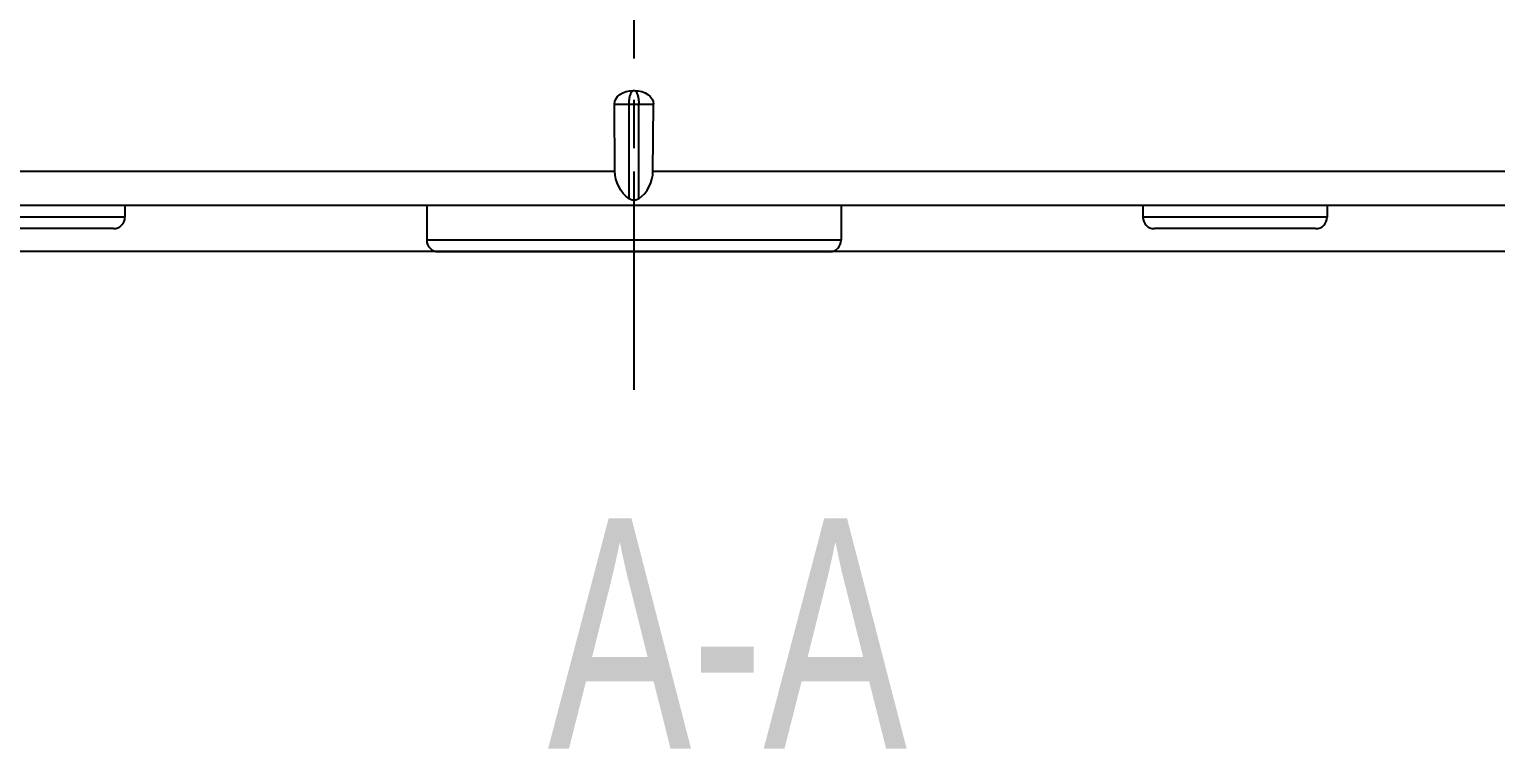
# Model space of a CAD drawing. Header units: millimetres. Extents: x 0 to 594, y 0 to 420.
# Drawn here: x 202.75 to 234.58, y 273.43 to 289.04 of the extents above; entities that cross this region are included whole.
import ezdxf

# ---------------------------------------------------------------- set-up
doc = ezdxf.new("R2010")
doc.units = ezdxf.units.MM
doc.header["$LTSCALE"] = 32.67
doc.linetypes.add('CENTER', pattern=[0.6, 0.375, -0.075, 0.075, -0.075])
doc.layers.get('0').update_dxf_attribs({"linetype": 'CONTINUOUS'})
for name, color, linetype in [('KASTEN_ABOX_250-5201_DXF_AXIS', 7, 'CONTINUOUS'), ('KASTEN_ABOX_DXF_CONTINUOUS_LINE', 7, 'CONTINUOUS'), ('M-490-925-01-5184_DXF_AXIS', 7, 'CONTINUOUS'), ('M-490-925-01-6274_DXF_DIMENSION', 7, 'CONTINUOUS'), ('M-490-925-01-6274_DXF_TEXT', 7, 'CONTINUOUS')]:
    doc.layers.add(name, color=color, linetype=linetype)
doc.styles.get("Standard").update_dxf_attribs({"font": 'txt', "width": 0.7})
doc.dimstyles.new('DIMSTYLE_2', dxfattribs={"dimtxt": 2.5, "dimasz": 3.5, "dimexe": 1.5, "dimexo": 0, "dimtad": 1, "dimdec": 3, "dimlfac": 2, "dimdsep": 46, "dimtxsty": 'Standard', "dimblk": '_FILLED', "dimblk1": '_FILLED', "dimblk2": '_FILLED', "dimcen": 0.09, "dimclrt": 5, "dimadec": 3, "dimazin": 2, "dimtp": 0.3, "dimtm": 0.3, "dimtfac": 1, "dimtdec": 3, "dimtofl": 0, "dimtmove": 0, "dimatfit": 3, "dimldrblk": '_FILLED', "dimfxl": 1, "dimtolj": 1, "dimarcsym": 0})
doc.dimstyles.new('DIMSTYLE_5', dxfattribs={"dimtxt": 2.5, "dimasz": 3.5, "dimexe": 1.5, "dimexo": 0, "dimtad": 1, "dimdec": 1, "dimlfac": 2, "dimdsep": 46, "dimtxsty": 'Standard', "dimblk": '_FILLED', "dimblk1": '_FILLED', "dimblk2": '_FILLED', "dimcen": 0.09, "dimclrt": 5, "dimadec": 3, "dimazin": 2, "dimtp": 0.3, "dimtm": 0.3, "dimtfac": 1, "dimtdec": 1, "dimtofl": 0, "dimtmove": 0, "dimatfit": 3, "dimldrblk": '_FILLED', "dimfxl": 1, "dimtolj": 1, "dimarcsym": 0})

# ---------------------------------------------------------------- blocks, each defined once
blk = doc.blocks.new('_FILLED')
at = {"color": 0, "linetype": 'ByBlock'}
blk.add_solid([(0, 0), (-1, 0.125), (-1, -0.125)], dxfattribs=at)
blk = doc.blocks.new('*D22')
at = {"layer": 'M-490-925-01-6274_DXF_DIMENSION', "color": 2, "linetype": 'Continuous', "transparency": 16777216}
for p, q in [((213.019, 339.568), (126.868, 339.568)), ((128.368, 339.568), (128.368, 311.893)), ((128.368, 284.218), (128.368, 311.893)), ((267.124, 284.218), (126.868, 284.218))]:
    blk.add_line(p, q, dxfattribs=at)
at = {"layer": 'M-490-925-01-6274_DXF_DIMENSION', "color": 2, "linetype": 'Continuous', "transparency": 16777216, "xscale": 3.5, "yscale": 3.5, "zscale": 3.5}
for p, rotation in [((128.368, 339.568), 90), ((128.368, 284.218), 270)]:
    blk.add_blockref('_FILLED', p, dxfattribs=dict(at, rotation=rotation))
at = {"layer": 'M-490-925-01-6274_DXF_DIMENSION', "color": 5, "linetype": 'Continuous', "transparency": 16777216, "insert": (125.243, 311.893), "char_height": 2.5, "width": 12.32143, "attachment_point": 2, "rotation": 90, "line_spacing_factor": 0.9}
blk.add_mtext('110.7', dxfattribs=at)
blk = doc.blocks.new('*D23')
at = {"layer": 'M-490-925-01-6274_DXF_DIMENSION', "color": 2, "linetype": 'Continuous', "transparency": 16777216}
for p, q in [((219.025, 341.563), (121.868, 341.563)), ((123.368, 341.563), (123.368, 312.89)), ((123.368, 284.218), (123.368, 312.89)), ((267.124, 284.218), (121.868, 284.218))]:
    blk.add_line(p, q, dxfattribs=at)
at = {"layer": 'M-490-925-01-6274_DXF_DIMENSION', "color": 2, "linetype": 'Continuous', "transparency": 16777216, "xscale": 3.5, "yscale": 3.5, "zscale": 3.5}
for p, rotation in [((123.368, 341.563), 90), ((123.368, 284.218), 270)]:
    blk.add_blockref('_FILLED', p, dxfattribs=dict(at, rotation=rotation))
at = {"layer": 'M-490-925-01-6274_DXF_DIMENSION', "color": 5, "linetype": 'Continuous', "transparency": 16777216, "insert": (120.243, 312.89), "char_height": 2.5, "width": 12.32143, "attachment_point": 2, "rotation": 90, "line_spacing_factor": 0.9}
blk.add_mtext('114.7', dxfattribs=at)

msp = doc.modelspace()

# ---------------------------------------------------------------- linework, layer by layer
at = {"layer": 'KASTEN_ABOX_250-5201_DXF_AXIS', "color": 7, "linetype": 'CENTER'}
msp.add_line((215.87414, 302.21786), (215.87414, 286.46786), dxfattribs=at)
at = {"layer": 'KASTEN_ABOX_DXF_CONTINUOUS_LINE', "color": 7, "linetype": 'Continuous'}
for p, q in [((215.87003, 287.71817), (215.87414, 287.71827)), ((215.87414, 287.71827), (215.87825, 287.71817)), ((215.46237, 285.96131), (215.44965, 287.41786)), ((216.28592, 285.96131), (216.29863, 287.41786)), ((257.61245, 285.21786), (174.13584, 285.21786)), ((204.82414, 285.21786), (204.82414, 284.96786)), ((211.37414, 285.21786), (211.37414, 284.46786)), ((220.37414, 285.21786), (220.37414, 284.46786)), ((226.92414, 285.21786), (226.92414, 284.96786)), ((230.92414, 285.21786), (230.92414, 284.96786)), ((204.57414, 284.71786), (201.07414, 284.71786)), ((230.67414, 284.71786), (227.17414, 284.71786)), ((220.12414, 284.21786), (211.62414, 284.21786))]:
    msp.add_line(p, q, dxfattribs=at)
at = {"layer": 'KASTEN_ABOX_DXF_CONTINUOUS_LINE', "color": 9, "linetype": 'Continuous'}
for p, q in [((215.44965, 287.41786), (216.29863, 287.41786)), ((215.76808, 285.36359), (215.76808, 287.41786)), ((215.98021, 285.36359), (215.98021, 287.41786)), ((215.46237, 285.96131), (156.87414, 285.96131)), ((258.19024, 285.96131), (216.28592, 285.96131)), ((204.82414, 284.96786), (200.82414, 284.96786)), ((230.92414, 284.96786), (226.92414, 284.96786)), ((220.37414, 284.46786), (211.37414, 284.46786))]:
    msp.add_line(p, q, dxfattribs=at)
at = {"layer": 'KASTEN_ABOX_DXF_CONTINUOUS_LINE', "color": 7, "linetype": 'Continuous'}
for points in [[(215.44965, 287.41786), (215.45741, 287.47653), (215.48014, 287.53125), (215.51882, 287.5831), (215.57054, 287.6289), (215.63302, 287.66597), (215.7053, 287.69388), (215.78546, 287.71115), (215.87003, 287.71817)], [(215.87825, 287.71817), (215.96283, 287.71115), (216.04299, 287.69388), (216.11527, 287.66597), (216.17774, 287.6289), (216.22946, 287.5831), (216.26814, 287.53125), (216.29088, 287.47653), (216.29863, 287.41786)], [(215.76808, 285.36359), (215.69961, 285.42063), (215.63919, 285.48411), (215.58653, 285.55463), (215.54252, 285.63044), (215.50798, 285.71048), (215.48295, 285.79324), (215.46778, 285.87662), (215.46237, 285.96131)], [(215.98021, 285.36359), (216.04868, 285.42063), (216.10909, 285.48411), (216.16176, 285.55463), (216.20576, 285.63044), (216.2403, 285.71048), (216.26534, 285.79324), (216.2805, 285.87662), (216.28592, 285.96131)], [(215.98021, 285.36359), (215.94937, 285.34697), (215.91339, 285.33696), (215.87471, 285.33354), (215.83587, 285.33679), (215.79947, 285.34682), (215.76808, 285.36359)]]:
    msp.add_lwpolyline(points, dxfattribs=at)
at = {"layer": 'KASTEN_ABOX_DXF_CONTINUOUS_LINE', "color": 9, "linetype": 'Continuous'}
for points in [[(215.76808, 287.41786), (215.76834, 287.44013), (215.76921, 287.46165), (215.77055, 287.48223), (215.77234, 287.50204), (215.77457, 287.5212), (215.77723, 287.53977), (215.78033, 287.55781), (215.78387, 287.57535), (215.78789, 287.59245), (215.79239, 287.60898), (215.79737, 287.62488), (215.80283, 287.63993), (215.80872, 287.65401), (215.81501, 287.66691), (215.82162, 287.67849), (215.8285, 287.68867), (215.83558, 287.69732), (215.84283, 287.70448), (215.85009, 287.71004), (215.85773, 287.71424), (215.86615, 287.717), (215.87409, 287.71786)], [(215.87419, 287.71786), (215.88214, 287.717), (215.89055, 287.71424), (215.89819, 287.71004), (215.90546, 287.70448), (215.91271, 287.69732), (215.91978, 287.68867), (215.92667, 287.67849), (215.93328, 287.66691), (215.93956, 287.65401), (215.94545, 287.63993), (215.95091, 287.62488), (215.9559, 287.60898), (215.96039, 287.59245), (215.96441, 287.57535), (215.96796, 287.55781), (215.97106, 287.53977), (215.97371, 287.5212), (215.97595, 287.50204), (215.97774, 287.48222), (215.97908, 287.46165), (215.97994, 287.44013), (215.98021, 287.41786)]]:
    msp.add_lwpolyline(points, dxfattribs=at)
at = {"layer": 'KASTEN_ABOX_DXF_CONTINUOUS_LINE', "color": 7, "linetype": 'Continuous'}
for centre, start, end in [((204.57414, 284.96786), 270, 360), ((227.17414, 284.96786), 180, 270), ((230.67414, 284.96786), 270, 360), ((211.62414, 284.46786), 180, 270), ((220.12414, 284.46786), 270, 360)]:
    msp.add_arc(centre, 0.25, start, end, dxfattribs=at)
at = {"layer": 'M-490-925-01-5184_DXF_AXIS', "color": 7, "linetype": 'CENTER'}
msp.add_line((215.87414, 344.7645), (215.87414, 281.21786), dxfattribs=at)

# ---------------------------------------------------------------- texts
at = {"layer": 'M-490-925-01-6274_DXF_TEXT', "color": 5, "linetype": 'Continuous', "insert": (221.80332, 278.42922), "char_height": 5, "width": 18.2142857, "attachment_point": 3, "line_spacing_factor": 0.9}
msp.add_mtext('A-A', dxfattribs=at)

# ---------------------------------------------------------------- dimensions: what is measured, and where the dimension line sits
at = {"layer": 'M-490-925-01-6274_DXF_DIMENSION', "color": 2, "linetype": 'Continuous'}
for base, p2, dimstyle, picture, middle in [((123.36844, 341.56274), (219.02464, 341.56274), 'DIMSTYLE_5', '*D23', (123.36844, 312.53316)), ((128.36844, 339.56786), (213.01915, 339.56786), 'DIMSTYLE_2', '*D22', (128.36844, 311.53571))]:
    dim = msp.add_linear_dim(base=base, p1=(267.12414, 284.21786), p2=p2, angle=90, dimstyle=dimstyle, dxfattribs=at)
    dim.commit()
    dim.dimension.update_dxf_attribs({"geometry": picture, "text_midpoint": middle, "dimtype": 160})

doc.saveas('drawing.dxf')
